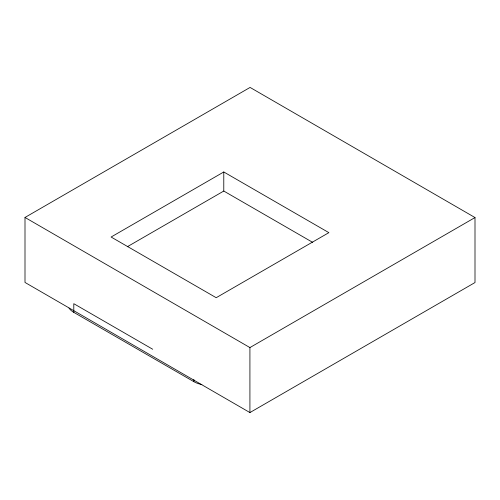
<?xml version="1.0" encoding="UTF-8"?>
<svg xmlns="http://www.w3.org/2000/svg" width="500" height="500" viewBox="0 0 500 500"><rect width="100%" height="100%" fill="white"/><g stroke="black" fill="none" stroke-linecap="round" stroke-linejoin="round"><path stroke-width="0.75" d="M25 217.456L250.081 87.431L475 217.55L475 282.544L249.919 412.569L25 282.45L25 217.456L249.919 347.575L249.919 412.569M223.781 171.975L111.1 237.025L216.2 297.706L328.875 232.65L223.781 171.975L223.781 191.038L127.294 246.744M249.919 347.575L475 217.55M223.781 191.038L312.706 242.381M152.719 349.256L73.794 303.688L73.794 312.356L193.869 381.681A21.225 12.256 0 0 0 201.875 384.581M193.869 379.513L193.869 381.681M73.794 312.356A21.225 12.256 0 0 1 68.981 308.075"/></g></svg>
